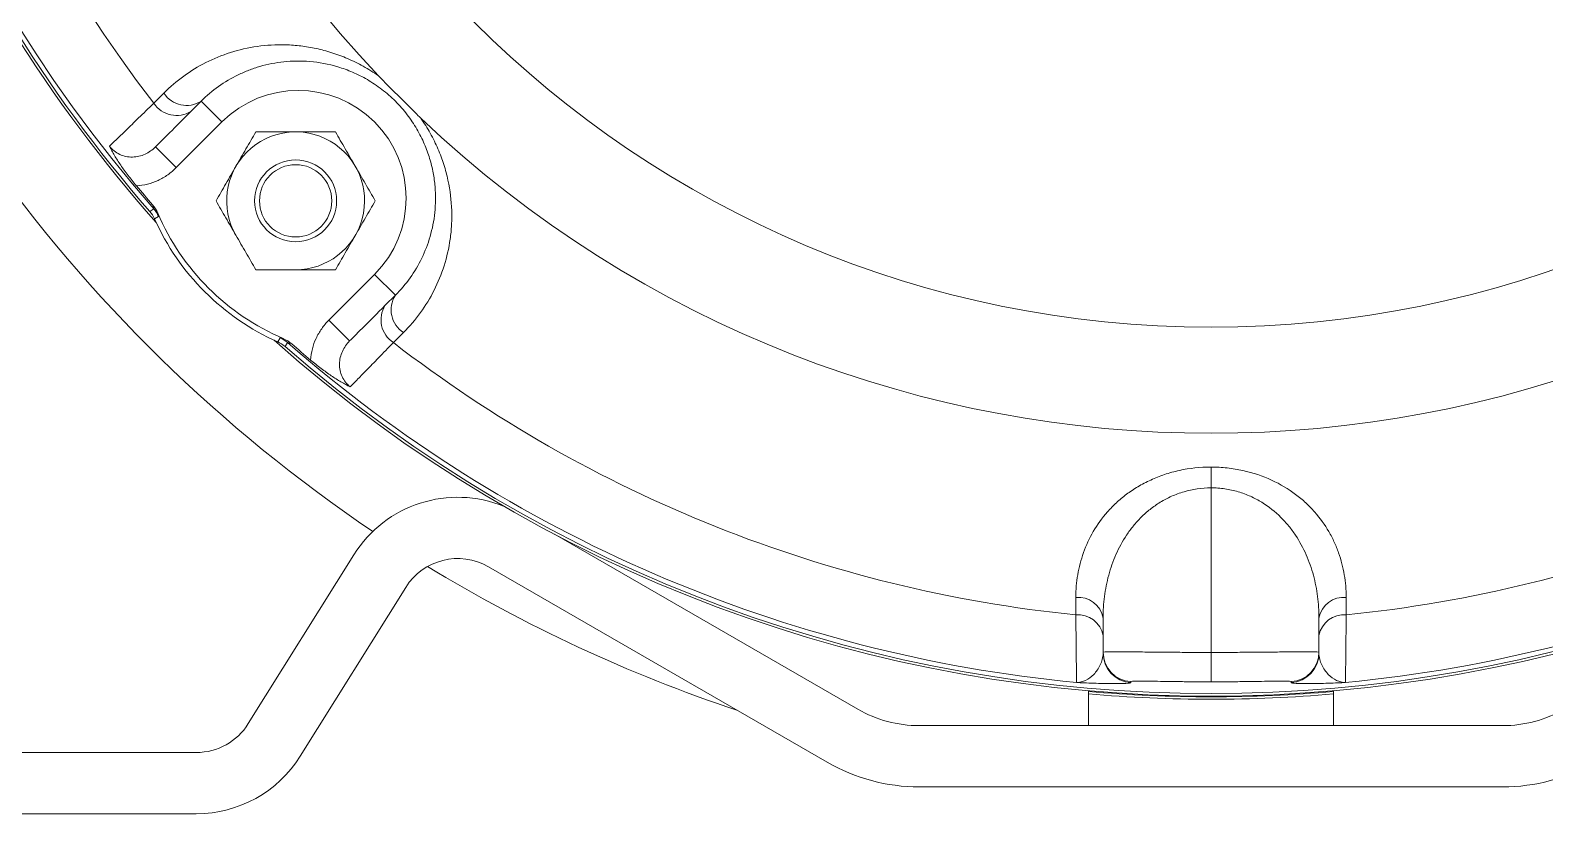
# Paper-space layout '_Right' of a CAD drawing. Header units: inches. Extents: x -10.5 to 6.1, y -6.2 to 9.6.
# Drawn here: x -4.82 to 1.36, y -6.23 to -3.04 of the extents above; entities that cross this region are included whole.
import ezdxf

# ---------------------------------------------------------------- set-up
doc = ezdxf.new("R2010")
doc.units = ezdxf.units.IN
doc.header["$MEASUREMENT"] = 0

psp = doc.layouts.new('_Right')

# ---------------------------------------------------------------- linework, layer by layer
at = {"color": 7, "linetype": 'Continuous', "lineweight": 15}
for p, q in [((-4.3119, -3.335), (-4.2709, -3.2939)), ((-4.1189, -3.3269), (-4.1599, -3.3679)), ((-4.1189, -3.3269), (-4.034, -3.4118)), ((-4.034, -3.4118), (-4.2203, -3.598)), ((-4.3051, -3.5132), (-4.2203, -3.598)), ((-4.3282, -3.7768), (-4.3122, -3.7665)), ((-4.2929, -3.7968), (-4.309, -3.8067)), ((-3.598, -4.2203), (-3.4118, -4.034)), ((-3.3269, -4.1189), (-3.4118, -4.034)), ((-3.3679, -4.1599), (-3.3269, -4.1189)), ((-3.5132, -4.3051), (-3.598, -4.2203)), ((-3.8067, -4.309), (-3.7968, -4.2929)), ((-3.7665, -4.3122), (-3.7768, -4.3282)), ((-3.2939, -4.2709), (-3.335, -4.3119)), ((0, -4.8199), (0, -5.6962)), ((-1.4402, -5.808), (-2.678, -5.0934)), ((-3.4962, -5.1782), (-3.9266, -5.867)), ((-2.9472, -5.2267), (-1.5652, -6.0245)), ((-3.7146, -5.9995), (-3.2842, -5.3107)), ((-0.5514, -5.4231), (-0.5513, -5.3515)), ((0.5513, -5.3515), (0.5514, -5.4231)), ((-0.44, -5.5794), (-0.44, -5.4359)), ((0.44, -5.4359), (0.44, -5.5794)), ((-0.5, -5.875), (-0.5, -5.7327)), ((-0.3269, -5.6952), (-0.3269, -5.6992)), ((0.3269, -5.6992), (0.3269, -5.6952)), ((0.5, -5.875), (0.5, -5.7327)), ((-0.1231, -5.7532), (-0.1231, -5.7545)), ((-0.1231, -5.7545), (0.1233, -5.7545)), ((-0.048, -5.7545), (-0.048, -5.7543)), ((1.1902, -5.875), (-1.1902, -5.875)), ((-4.1386, -5.9845), (-5.625, -5.9845)), ((-1.1902, -6.125), (1.1902, -6.125)), ((-5.625, -6.2345), (-4.1386, -6.2345))]:
    psp.add_line(p, q, dxfattribs=at)
for centre, radius in [((0, 0), 4.2493), ((-3.7335, -3.7335), 0.1672), ((-3.7335, -3.7335), 0.1475)]:
    psp.add_circle(centre, radius, dxfattribs=at)
for centre, radius, start, end in [((0, 0), 5.7255, 138.86442, 221.13558), ((0, 0), 5.4511, 142.27998, 217.72002), ((0, 0), 4.682, 136.49022, 223.50978), ((0, 0), 5.7443, 182.21642, 221.10791), ((0, 0), 5.7545, 182.48996, 221.61583), ((0, 0), 6.125, 194.34221, 236.07592), ((-4.2192, -3.2746), 0.1106, 213.10727, 302.43366), ((-4.1782, -3.2335), 0.1106, 213.06563, 302.41959), ((-3.7229, -3.7229), 0.44, 315, 135), ((0, 0), 4.682, 226.49022, 313.50978), ((-3.7335, -3.7335), 0.2813, 270, 210), ((0, 0), 5.7182, 219.95856, 220.9718), ((-4.4026, -3.8454), 0.12, 23.92875, 41.12961), ((-3.4012, -3.4012), 0.9943, 204.06943, 245.93057), ((-3.4012, -3.4012), 0.973, 203.1602, 246.8398), ((-3.2335, -4.1782), 0.1106, 147.58041, 236.93437), ((-3.2746, -4.2192), 0.1106, 147.56634, 236.89273), ((0, 0), 5.7545, 228.38417, 311.61583), ((-3.8454, -4.4026), 0.12, 48.87039, 66.07125), ((0, 0), 5.7255, 228.86442, 264.50259), ((0, 0), 5.7182, 229.0282, 230.04144), ((0, 0), 5.4511, 232.27998, 264.1942), ((0, 0), 5.7255, 275.49741, 311.13558), ((0, 0), 5.4511, 275.8058, 307.72002), ((0, 0), 5.7443, 228.89209, 311.10791), ((-3.0722, -5.4432), 0.5, 67.69024, 148), ((-3.0722, -5.4432), 0.25, 60, 148), ((0, 0), 6.125, 238.55602, 251.59527), ((-0.5423, -5.4552), 0.1041, 10.69061, 94.96082), ((0.5423, -5.4552), 0.1041, 85.03918, 169.30939), ((-0.5423, -5.5269), 0.1041, 10.69904, 95.00035), ((0.5423, -5.5269), 0.1041, 84.99965, 169.30096), ((-0.32, -5.5755), 0.12, 180.0091, 266.72686), ((-0.32, -5.5794), 0.12, 180.0091, 266.72918), ((0.32, -5.5755), 0.12, 273.27314, 359.9909), ((0.32, -5.5794), 0.12, 273.27082, 359.9909), ((0, 0), 5.7573, 265.01783, 274.98217), ((0, 0), 5.7672, 265.02633, 274.97367), ((-4.1386, -5.7345), 0.25, 270, 328), ((-1.1902, -5.375), 0.5, 240, 270), ((1.1902, -5.375), 0.5, 270, 300), ((-4.1386, -5.7345), 0.5, 270, 328), ((-1.1902, -5.375), 0.75, 240, 270), ((1.1902, -5.375), 0.75, 270, 300)]:
    psp.add_arc(centre, radius, start, end, dxfattribs=at)
for points, knots in [([(-4.2709, -3.2939), (-4.2456, -3.2684), (-4.2186, -3.2454), (-4.1614, -3.2039), (-4.1313, -3.1854), (-4.0678, -3.1532), (-4.0344, -3.1394), (-3.964, -3.1171), (-3.9276, -3.1087), (-3.8525, -3.098), (-3.8137, -3.0957), (-3.7533, -3.0975), (-3.7326, -3.0991), (-3.6913, -3.1041), (-3.6705, -3.1076), (-3.6285, -3.1167), (-3.6073, -3.1223), (-3.5646, -3.1359), (-3.5429, -3.1439), (-3.5001, -3.1623), (-3.4789, -3.1727), (-3.4475, -3.1902), (-3.437, -3.1964), (-3.4162, -3.2094), (-3.4059, -3.2163), (-3.3957, -3.2235)], [0, 0, 0, 0, 0.125, 0.125, 0.25, 0.25, 0.375, 0.375, 0.5, 0.5, 0.625, 0.625, 0.6875, 0.6875, 0.75, 0.75, 0.8125, 0.8125, 0.875, 0.875, 0.9375, 0.9375, 0.96875, 0.96875, 1, 1, 1, 1]), ([(-3.3269, -4.1189), (-3.3048, -4.0968), (-3.2848, -4.073), (-3.2487, -4.0224), (-3.2327, -3.9954), (-3.2054, -3.9391), (-3.194, -3.9096), (-3.176, -3.8477), (-3.1695, -3.8153), (-3.1624, -3.747), (-3.1618, -3.7117), (-3.1665, -3.6568), (-3.169, -3.6381), (-3.1763, -3.5999), (-3.181, -3.5802), (-3.1929, -3.5409), (-3.2001, -3.5212), (-3.213, -3.4912), (-3.2176, -3.4812), (-3.2278, -3.4611), (-3.2333, -3.4509), (-3.2508, -3.4209), (-3.2638, -3.4013), (-3.2931, -3.3631), (-3.3095, -3.3444), (-3.3441, -3.3097), (-3.3625, -3.2937), (-3.4011, -3.264), (-3.4212, -3.2506), (-3.461, -3.2274), (-3.481, -3.2174), (-3.521, -3.2001), (-3.5412, -3.1928), (-3.6003, -3.175), (-3.6382, -3.1681), (-3.6937, -3.1634), (-3.7119, -3.1627), (-3.7473, -3.1632), (-3.7646, -3.1642), (-3.8154, -3.1696), (-3.8478, -3.176), (-3.8946, -3.1896), (-3.9099, -3.1948), (-3.9396, -3.2063), (-3.954, -3.2126), (-3.9962, -3.2331), (-4.0228, -3.249), (-4.0731, -3.2848), (-4.0967, -3.3048), (-4.1189, -3.3269)], [0, 0, 0, 0, 0.0625, 0.0625, 0.125, 0.125, 0.1875, 0.1875, 0.25, 0.25, 0.3125, 0.3125, 0.34375, 0.34375, 0.375, 0.375, 0.40625, 0.40625, 0.421875, 0.421875, 0.4375, 0.4375, 0.46875, 0.46875, 0.5, 0.5, 0.53125, 0.53125, 0.5625, 0.5625, 0.59375, 0.59375, 0.625, 0.625, 0.6875, 0.6875, 0.71875, 0.71875, 0.75, 0.75, 0.8125, 0.8125, 0.84375, 0.84375, 0.875, 0.875, 0.9375, 0.9375, 1, 1, 1, 1]), ([(-3.2235, -3.3957), (-3.2382, -3.3817), (-3.2525, -3.3673), (-3.281, -3.3384), (-3.3095, -3.3095), (-3.3384, -3.281), (-3.3673, -3.2525), (-3.3817, -3.2382), (-3.3957, -3.2235)], [0, 0, 0, 0, 0.25, 0.25, 0.5, 0.75, 0.75, 1, 1, 1, 1]), ([(-4.4925, -3.5107), (-4.4854, -3.5038), (-4.4762, -3.4949), (-4.4594, -3.4785), (-4.4532, -3.4725), (-4.4399, -3.4595), (-4.4327, -3.4525), (-4.4098, -3.4302), (-4.3928, -3.4136), (-4.355, -3.3769), (-4.3342, -3.3567), (-4.3119, -3.335)], [0, 0, 0, 0, 0.25, 0.25, 0.375, 0.375, 0.5, 0.5, 0.75, 0.75, 1, 1, 1, 1]), ([(-4.1599, -3.3679), (-4.1937, -3.4017), (-4.2227, -3.4308), (-4.2533, -3.4613), (-4.2591, -3.4671), (-4.2701, -3.4781), (-4.2753, -3.4834), (-4.2899, -3.4979), (-4.2982, -3.5062), (-4.3051, -3.5132)], [0, 0, 0, 0, 0.5, 0.5, 0.625, 0.625, 0.75, 0.75, 1, 1, 1, 1]), ([(-3.2235, -3.3957), (-3.2093, -3.4159), (-3.1963, -3.4366), (-3.1727, -3.479), (-3.1622, -3.5003), (-3.1439, -3.5429), (-3.136, -3.5641), (-3.1258, -3.5961), (-3.1227, -3.6067), (-3.117, -3.628), (-3.1145, -3.6387), (-3.103, -3.6915), (-3.0982, -3.7325), (-3.0963, -3.7925), (-3.0965, -3.8123), (-3.0987, -3.8514), (-3.1006, -3.8707), (-3.1086, -3.9274), (-3.117, -3.9635), (-3.1389, -4.033), (-3.1525, -4.0663), (-3.1848, -4.1302), (-3.2035, -4.1609), (-3.2453, -4.2185), (-3.2685, -4.2456), (-3.2939, -4.2709)], [0, 0, 0, 0, 0.0625, 0.0625, 0.125, 0.125, 0.1875, 0.1875, 0.21875, 0.21875, 0.25, 0.25, 0.375, 0.375, 0.4375, 0.4375, 0.5, 0.5, 0.625, 0.625, 0.75, 0.75, 0.875, 0.875, 1, 1, 1, 1]), ([(-3.9771, -3.5929), (-3.9702, -3.581), (-3.9633, -3.569), (-3.9496, -3.5453), (-3.9428, -3.5335), (-3.9225, -3.4984), (-3.9092, -3.4752), (-3.8959, -3.4523)], [0, 0, 0, 0, 0.25, 0.25, 0.5, 0.5, 1, 1, 1, 1]), ([(-3.8959, -3.4523), (-3.8693, -3.4523), (-3.8426, -3.4523), (-3.7885, -3.4523), (-3.7612, -3.4523), (-3.7335, -3.4523)], [0, 0, 0, 0, 0.5, 0.5, 1, 1, 1, 1]), ([(-3.7335, -3.4523), (-3.7197, -3.4523), (-3.7059, -3.4523), (-3.6785, -3.4523), (-3.6649, -3.4523), (-3.6244, -3.4523), (-3.5976, -3.4523), (-3.5711, -3.4523)], [0, 0, 0, 0, 0.25, 0.25, 0.5, 0.5, 1, 1, 1, 1]), ([(-3.49, -3.5929), (-3.5037, -3.5691), (-3.5176, -3.545), (-3.5447, -3.4981), (-3.558, -3.475), (-3.5711, -3.4523)], [0, 0, 0, 0, 0.5, 0.5, 1, 1, 1, 1]), ([(-4.4925, -3.5107), (-4.4869, -3.5178), (-4.4806, -3.5243), (-4.4665, -3.5354), (-4.459, -3.5401), (-4.4428, -3.5477), (-4.4342, -3.5505), (-4.4168, -3.5541), (-4.4079, -3.5549), (-4.3901, -3.5546), (-4.3814, -3.5535), (-4.3642, -3.5495), (-4.3558, -3.5466), (-4.3319, -3.5358), (-4.3175, -3.5255), (-4.3051, -3.5132)], [0, 0, 0, 0, 0.125, 0.125, 0.25, 0.25, 0.375, 0.375, 0.5, 0.5, 0.625, 0.625, 0.75, 0.75, 1, 1, 1, 1]), ([(-4.3831, -3.6724), (-4.395, -3.6581), (-4.4064, -3.6439), (-4.4226, -3.6225), (-4.4279, -3.6154), (-4.4378, -3.6016), (-4.4426, -3.5948), (-4.4563, -3.5746), (-4.4646, -3.5614), (-4.4759, -3.5421), (-4.4795, -3.5357), (-4.4862, -3.5231), (-4.4894, -3.5169), (-4.4925, -3.5107)], [0, 0, 0, 0, 0.25, 0.25, 0.375, 0.375, 0.5, 0.5, 0.75, 0.75, 0.875, 0.875, 1, 1, 1, 1]), ([(-4.2203, -3.598), (-4.2311, -3.6089), (-4.2428, -3.6187), (-4.2679, -3.6362), (-4.2811, -3.6438), (-4.3086, -3.6564), (-4.323, -3.6615), (-4.3527, -3.6691), (-4.3678, -3.6715), (-4.3831, -3.6724)], [0, 0, 0, 0, 0.25, 0.25, 0.5, 0.5, 0.75, 0.75, 1, 1, 1, 1]), ([(-4.0583, -3.7335), (-4.045, -3.7105), (-4.0316, -3.6873), (-4.0046, -3.6405), (-3.9909, -3.6169), (-3.9771, -3.5929)], [0, 0, 0, 0, 0.5, 0.5, 1, 1, 1, 1]), ([(-3.4088, -3.7335), (-3.422, -3.7106), (-3.4355, -3.6872), (-3.4626, -3.6403), (-3.4762, -3.6167), (-3.49, -3.5929)], [0, 0, 0, 0, 0.5, 0.5, 1, 1, 1, 1]), ([(-4.3122, -3.7665), (-4.3118, -3.7663), (-4.3122, -3.7646), (-4.314, -3.7587), (-4.3155, -3.7546), (-4.3174, -3.7494)], [0, 0, 0, 0, 0.5, 0.5, 1, 1, 1, 1]), ([(-3.9771, -3.8741), (-3.9908, -3.8503), (-4.0048, -3.8262), (-4.0319, -3.7793), (-4.0452, -3.7563), (-4.0583, -3.7335)], [0, 0, 0, 0, 0.5, 0.5, 1, 1, 1, 1]), ([(-3.4088, -3.7335), (-3.422, -3.7565), (-3.4354, -3.7797), (-3.4625, -3.8265), (-3.4761, -3.8502), (-3.49, -3.8741)], [0, 0, 0, 0, 0.5, 0.5, 1, 1, 1, 1]), ([(-4.2958, -3.7839), (-4.2945, -3.7878), (-4.2936, -3.7909), (-4.2926, -3.7953), (-4.2925, -3.7965), (-4.2929, -3.7968)], [0, 0, 0, 0, 0.5, 0.5, 1, 1, 1, 1]), ([(-3.8959, -4.0148), (-3.9091, -3.9919), (-3.9226, -3.9685), (-3.9497, -3.9215), (-3.9634, -3.8979), (-3.9771, -3.8741)], [0, 0, 0, 0, 0.5, 0.5, 1, 1, 1, 1]), ([(-3.49, -3.8741), (-3.4968, -3.8861), (-3.5038, -3.8981), (-3.5175, -3.9218), (-3.5243, -3.9336), (-3.5445, -3.9687), (-3.5579, -3.9918), (-3.5711, -4.0148)], [0, 0, 0, 0, 0.25, 0.25, 0.5, 0.5, 1, 1, 1, 1]), ([(-3.7335, -4.0148), (-3.7473, -4.0148), (-3.7611, -4.0148), (-3.7885, -4.0148), (-3.8021, -4.0148), (-3.8427, -4.0148), (-3.8694, -4.0148), (-3.8959, -4.0148)], [0, 0, 0, 0, 0.25, 0.25, 0.5, 0.5, 1, 1, 1, 1]), ([(-3.5711, -4.0148), (-3.5977, -4.0148), (-3.6245, -4.0148), (-3.6785, -4.0148), (-3.7059, -4.0148), (-3.7335, -4.0148)], [0, 0, 0, 0, 0.5, 0.5, 1, 1, 1, 1]), ([(-3.5132, -4.3051), (-3.5062, -4.2982), (-3.4979, -4.2899), (-3.4834, -4.2753), (-3.4781, -4.2701), (-3.4671, -4.2591), (-3.4613, -4.2533), (-3.4308, -4.2227), (-3.4017, -4.1937), (-3.3679, -4.1599)], [0, 0, 0, 0, 0.25, 0.25, 0.375, 0.375, 0.5, 0.5, 1, 1, 1, 1]), ([(-3.6724, -4.3831), (-3.6715, -4.3677), (-3.669, -4.3525), (-3.6616, -4.3231), (-3.6565, -4.3088), (-3.6437, -4.281), (-3.636, -4.2677), (-3.6187, -4.2428), (-3.6089, -4.2311), (-3.598, -4.2203)], [0, 0, 0, 0, 0.25, 0.25, 0.5, 0.5, 0.75, 0.75, 1, 1, 1, 1]), ([(-3.7968, -4.2929), (-3.7965, -4.2925), (-3.7953, -4.2926), (-3.7909, -4.2936), (-3.7878, -4.2945), (-3.7839, -4.2958)], [0, 0, 0, 0, 0.5, 0.5, 1, 1, 1, 1]), ([(-3.7494, -4.3174), (-3.7546, -4.3155), (-3.7587, -4.314), (-3.7646, -4.3122), (-3.7663, -4.3118), (-3.7665, -4.3122)], [0, 0, 0, 0, 0.5, 0.5, 1, 1, 1, 1]), ([(-3.5132, -4.3051), (-3.5193, -4.3113), (-3.5249, -4.3179), (-3.5349, -4.3321), (-3.5393, -4.3398), (-3.5466, -4.3558), (-3.5495, -4.3641), (-3.5535, -4.3812), (-3.5546, -4.3902), (-3.5549, -4.4079), (-3.5541, -4.4167), (-3.5505, -4.4343), (-3.5477, -4.4428), (-3.5402, -4.4589), (-3.5354, -4.4667), (-3.5242, -4.4807), (-3.5178, -4.4869), (-3.5107, -4.4925)], [0, 0, 0, 0, 0.125, 0.125, 0.25, 0.25, 0.375, 0.375, 0.5, 0.5, 0.625, 0.625, 0.75, 0.75, 0.875, 0.875, 1, 1, 1, 1]), ([(-3.335, -4.3119), (-3.3567, -4.3342), (-3.3767, -4.3548), (-3.4133, -4.3924), (-3.4299, -4.4095), (-3.4522, -4.4324), (-3.4592, -4.4396), (-3.4722, -4.453), (-3.4782, -4.4591), (-3.4947, -4.4761), (-3.5037, -4.4853), (-3.5107, -4.4925)], [0, 0, 0, 0, 0.25, 0.25, 0.5, 0.5, 0.625, 0.625, 0.75, 0.75, 1, 1, 1, 1]), ([(-3.6724, -4.3831), (-3.6581, -4.395), (-3.6439, -4.4064), (-3.6225, -4.4226), (-3.6154, -4.4279), (-3.6016, -4.4378), (-3.5948, -4.4426), (-3.5746, -4.4563), (-3.5614, -4.4646), (-3.5421, -4.4759), (-3.5357, -4.4795), (-3.5231, -4.4862), (-3.5169, -4.4894), (-3.5107, -4.4925)], [0, 0, 0, 0, 0.25, 0.25, 0.375, 0.375, 0.5, 0.5, 0.75, 0.75, 0.875, 0.875, 1, 1, 1, 1]), ([(-0.5513, -5.3515), (-0.5513, -5.3204), (-0.5487, -5.2897), (-0.5384, -5.2288), (-0.5307, -5.1988), (-0.5096, -5.1394), (-0.4964, -5.1106), (-0.464, -5.0551), (-0.4449, -5.0283), (-0.411, -4.9898), (-0.3988, -4.9773), (-0.3729, -4.9534), (-0.3592, -4.942), (-0.33, -4.9202), (-0.3145, -4.9098), (-0.2817, -4.8902), (-0.2642, -4.8811), (-0.2281, -4.8645), (-0.2094, -4.857), (-0.1801, -4.8472), (-0.1701, -4.8442), (-0.1497, -4.8386), (-0.1393, -4.836), (-0.0872, -4.8246), (-0.0443, -4.8199), (0, -4.8199)], [0, 0, 0, 0, 0.125, 0.125, 0.25, 0.25, 0.375, 0.375, 0.5, 0.5, 0.5625, 0.5625, 0.625, 0.625, 0.6875, 0.6875, 0.75, 0.75, 0.8125, 0.8125, 0.84375, 0.84375, 0.875, 0.875, 1, 1, 1, 1]), ([(0, -4.8199), (0.0221, -4.8199), (0.0441, -4.8211), (0.0874, -4.8258), (0.109, -4.8293), (0.1715, -4.8431), (0.2105, -4.8563), (0.2833, -4.8899), (0.3157, -4.9094), (0.3596, -4.9423), (0.3735, -4.9539), (0.3995, -4.978), (0.4115, -4.9904), (0.4452, -5.0287), (0.4643, -5.0555), (0.4887, -5.0975), (0.4961, -5.1119), (0.5094, -5.1408), (0.5153, -5.1553), (0.5309, -5.1994), (0.5385, -5.2292), (0.5487, -5.2897), (0.5513, -5.3204), (0.5513, -5.3515)], [0, 0, 0, 0, 0.0625, 0.0625, 0.125, 0.125, 0.25, 0.25, 0.375, 0.375, 0.4375, 0.4375, 0.5, 0.5, 0.625, 0.625, 0.6875, 0.6875, 0.75, 0.75, 0.875, 0.875, 1, 1, 1, 1]), ([(0, -4.9047), (-0.0381, -4.9047), (-0.0747, -4.9102), (-0.1278, -4.9257), (-0.1448, -4.932), (-0.177, -4.9465), (-0.1923, -4.9546), (-0.2216, -4.9725), (-0.2355, -4.9823), (-0.2614, -5.0028), (-0.2735, -5.0136), (-0.2962, -5.0361), (-0.3068, -5.0479), (-0.3267, -5.0722), (-0.336, -5.0848), (-0.3616, -5.1232), (-0.3759, -5.1497), (-0.4, -5.2043), (-0.4097, -5.2324), (-0.4252, -5.2896), (-0.4308, -5.3185), (-0.4382, -5.3769), (-0.44, -5.4063), (-0.44, -5.4359)], [0, 0, 0, 0, 0.125, 0.125, 0.1875, 0.1875, 0.25, 0.25, 0.3125, 0.3125, 0.375, 0.375, 0.4375, 0.4375, 0.5, 0.5, 0.625, 0.625, 0.75, 0.75, 0.875, 0.875, 1, 1, 1, 1]), ([(0.44, -5.4359), (0.44, -5.4063), (0.4382, -5.3769), (0.4308, -5.3188), (0.4253, -5.2901), (0.4138, -5.2475), (0.4095, -5.2333), (0.3997, -5.2053), (0.3942, -5.1913), (0.3761, -5.1501), (0.3618, -5.1235), (0.3363, -5.0852), (0.3271, -5.0727), (0.3073, -5.0483), (0.2965, -5.0364), (0.2623, -5.0024), (0.2367, -4.9818), (0.2001, -4.9593), (0.1925, -4.955), (0.177, -4.9468), (0.1692, -4.9429), (0.145, -4.9321), (0.1283, -4.9259), (0.0933, -4.9156), (0.0749, -4.9115), (0.0378, -4.9061), (0.019, -4.9047), (0, -4.9047)], [0, 0, 0, 0, 0.125, 0.125, 0.25, 0.25, 0.3125, 0.3125, 0.375, 0.375, 0.5, 0.5, 0.5625, 0.5625, 0.625, 0.625, 0.75, 0.75, 0.78125, 0.78125, 0.8125, 0.8125, 0.875, 0.875, 0.9375, 0.9375, 1, 1, 1, 1]), ([(-0.5485, -5.6992), (-0.5485, -5.6984), (-0.5485, -5.6962), (-0.5486, -5.6888), (-0.5487, -5.6838), (-0.5489, -5.6646), (-0.549, -5.6464), (-0.5494, -5.6109), (-0.5495, -5.5977), (-0.5498, -5.5689), (-0.55, -5.5534), (-0.5505, -5.5035), (-0.5509, -5.4656), (-0.5514, -5.4231)], [0, 0, 0, 0, 0.125, 0.125, 0.25, 0.25, 0.5, 0.5, 0.625, 0.625, 0.75, 0.75, 1, 1, 1, 1]), ([(0.5514, -5.4231), (0.5509, -5.4656), (0.5505, -5.5035), (0.55, -5.5534), (0.5498, -5.5689), (0.5495, -5.5977), (0.5494, -5.6109), (0.549, -5.6464), (0.5489, -5.6646), (0.5487, -5.6838), (0.5486, -5.6888), (0.5485, -5.6962), (0.5485, -5.6984), (0.5485, -5.6992)], [0, 0, 0, 0, 0.25, 0.25, 0.375, 0.375, 0.5, 0.5, 0.75, 0.75, 0.875, 0.875, 1, 1, 1, 1]), ([(-0.44, -5.5794), (-0.44, -5.5881), (-0.4413, -5.5965), (-0.4454, -5.6126), (-0.4483, -5.6203), (-0.4588, -5.6422), (-0.4681, -5.6551), (-0.4886, -5.6763), (-0.4999, -5.6846), (-0.5177, -5.6931), (-0.5238, -5.6953), (-0.536, -5.6983), (-0.5423, -5.6991), (-0.5485, -5.6992)], [0, 0, 0, 0, 0.125, 0.125, 0.25, 0.25, 0.5, 0.5, 0.75, 0.75, 0.875, 0.875, 1, 1, 1, 1]), ([(-0.44, -5.5755), (-0.44, -5.5749), (-0.4372, -5.5745), (-0.4286, -5.574), (-0.4251, -5.5739), (-0.4167, -5.5737), (-0.407, -5.5736), (-0.3947, -5.5736), (-0.3811, -5.5736), (-0.3737, -5.5736), (-0.3495, -5.5738), (-0.3313, -5.5739), (-0.3009, -5.5742), (-0.2902, -5.5744), (-0.2678, -5.5746), (-0.2561, -5.5747), (-0.2203, -5.5751), (-0.195, -5.5754), (-0.1551, -5.5757), (-0.1413, -5.5758), (-0.1137, -5.576), (-0.0998, -5.576), (-0.0576, -5.5762), (-0.0291, -5.5763), (0, -5.5763)], [0, 0, 0, 0, 0.125, 0.125, 0.1875, 0.1875, 0.25, 0.3125, 0.3125, 0.375, 0.375, 0.5, 0.5, 0.5625, 0.5625, 0.625, 0.625, 0.75, 0.75, 0.8125, 0.8125, 0.875, 0.875, 1, 1, 1, 1]), ([(0, -5.5763), (0.0291, -5.5763), (0.0578, -5.5762), (0.1004, -5.576), (0.1145, -5.5759), (0.142, -5.5758), (0.169, -5.5756), (0.1949, -5.5753), (0.2203, -5.5751), (0.2328, -5.575), (0.2688, -5.5746), (0.291, -5.5744), (0.3214, -5.574), (0.3311, -5.5739), (0.3494, -5.5738), (0.3581, -5.5737), (0.382, -5.5736), (0.3955, -5.5735), (0.412, -5.5737), (0.4169, -5.5737), (0.4253, -5.5739), (0.4288, -5.574), (0.4372, -5.5745), (0.44, -5.5749), (0.44, -5.5755)], [0, 0, 0, 0, 0.125, 0.125, 0.1875, 0.1875, 0.25, 0.3125, 0.3125, 0.375, 0.375, 0.5, 0.5, 0.5625, 0.5625, 0.625, 0.625, 0.75, 0.75, 0.8125, 0.8125, 0.875, 0.875, 1, 1, 1, 1]), ([(0.44, -5.5794), (0.44, -5.5881), (0.4413, -5.5965), (0.4454, -5.6126), (0.4483, -5.6203), (0.4588, -5.6422), (0.4681, -5.6551), (0.4886, -5.6763), (0.4999, -5.6846), (0.5177, -5.6931), (0.5238, -5.6953), (0.536, -5.6983), (0.5423, -5.6991), (0.5485, -5.6992)], [0, 0, 0, 0, 0.125, 0.125, 0.25, 0.25, 0.5, 0.5, 0.75, 0.75, 0.875, 0.875, 1, 1, 1, 1]), ([(-0.3269, -5.6992), (-0.3269, -5.7007), (-0.3347, -5.7018), (-0.3539, -5.7028), (-0.3616, -5.703), (-0.3789, -5.7034), (-0.3886, -5.7034), (-0.4197, -5.7034), (-0.4434, -5.703), (-0.4815, -5.7019), (-0.4946, -5.7014), (-0.5146, -5.7007), (-0.5213, -5.7004), (-0.5349, -5.6998), (-0.5417, -5.6995), (-0.5485, -5.6992)], [0, 0, 0, 0, 0.25, 0.25, 0.375, 0.375, 0.5, 0.5, 0.75, 0.75, 0.875, 0.875, 0.9375, 0.9375, 1, 1, 1, 1]), ([(0, -5.6962), (-0.0214, -5.6962), (-0.0424, -5.6962), (-0.0734, -5.696), (-0.0837, -5.6959), (-0.104, -5.6957), (-0.1141, -5.6956), (-0.1436, -5.6953), (-0.1623, -5.695), (-0.1978, -5.6945), (-0.2147, -5.6942), (-0.245, -5.6938), (-0.2586, -5.6936), (-0.2768, -5.6934), (-0.2824, -5.6934), (-0.2926, -5.6934), (-0.3019, -5.6934), (-0.3092, -5.6935), (-0.3156, -5.6937), (-0.3183, -5.6938), (-0.3247, -5.6943), (-0.3269, -5.6947), (-0.3269, -5.6952)], [0, 0, 0, 0, 0.125, 0.125, 0.1875, 0.1875, 0.25, 0.25, 0.375, 0.375, 0.5, 0.5, 0.625, 0.625, 0.6875, 0.6875, 0.75, 0.8125, 0.8125, 0.875, 0.875, 1, 1, 1, 1]), ([(0.3269, -5.6952), (0.3269, -5.6947), (0.3247, -5.6943), (0.3184, -5.6938), (0.3157, -5.6937), (0.3094, -5.6935), (0.3057, -5.6934), (0.2932, -5.6933), (0.283, -5.6934), (0.265, -5.6935), (0.2586, -5.6936), (0.2448, -5.6938), (0.2376, -5.6939), (0.2149, -5.6942), (0.1984, -5.6945), (0.1716, -5.6949), (0.1624, -5.695), (0.1436, -5.6953), (0.1244, -5.6955), (0.1045, -5.6957), (0.0842, -5.6959), (0.0738, -5.696), (0.0425, -5.6962), (0.0214, -5.6962), (0, -5.6962)], [0, 0, 0, 0, 0.125, 0.125, 0.1875, 0.1875, 0.25, 0.25, 0.375, 0.375, 0.4375, 0.4375, 0.5, 0.5, 0.625, 0.625, 0.6875, 0.6875, 0.75, 0.8125, 0.8125, 0.875, 0.875, 1, 1, 1, 1]), ([(0.3269, -5.6992), (0.3269, -5.7007), (0.3347, -5.7018), (0.3539, -5.7028), (0.3616, -5.703), (0.3789, -5.7034), (0.3886, -5.7034), (0.4197, -5.7034), (0.4434, -5.703), (0.4815, -5.7019), (0.4946, -5.7014), (0.5146, -5.7007), (0.5213, -5.7004), (0.5349, -5.6998), (0.5417, -5.6995), (0.5485, -5.6992)], [0, 0, 0, 0, 0.25, 0.25, 0.375, 0.375, 0.5, 0.5, 0.75, 0.75, 0.875, 0.875, 0.9375, 0.9375, 1, 1, 1, 1])]:
    psp.add_open_spline(points, degree=3, knots=knots, dxfattribs=at)
for points in [[(-4.3174, -3.7494), (-4.3084, -3.7597), (-4.3012, -3.7712), (-4.2958, -3.7839)], [(-4.309, -3.8067), (-4.3139, -3.7958), (-4.3203, -3.7858), (-4.3282, -3.7768)], [(-3.7768, -4.3282), (-3.7858, -4.3203), (-3.7958, -4.3139), (-3.8067, -4.309)], [(-3.7839, -4.2958), (-3.7712, -4.3012), (-3.7597, -4.3084), (-3.7494, -4.3174)]]:
    psp.add_open_spline(points, degree=3, dxfattribs=at)

doc.saveas('drawing.dxf')
